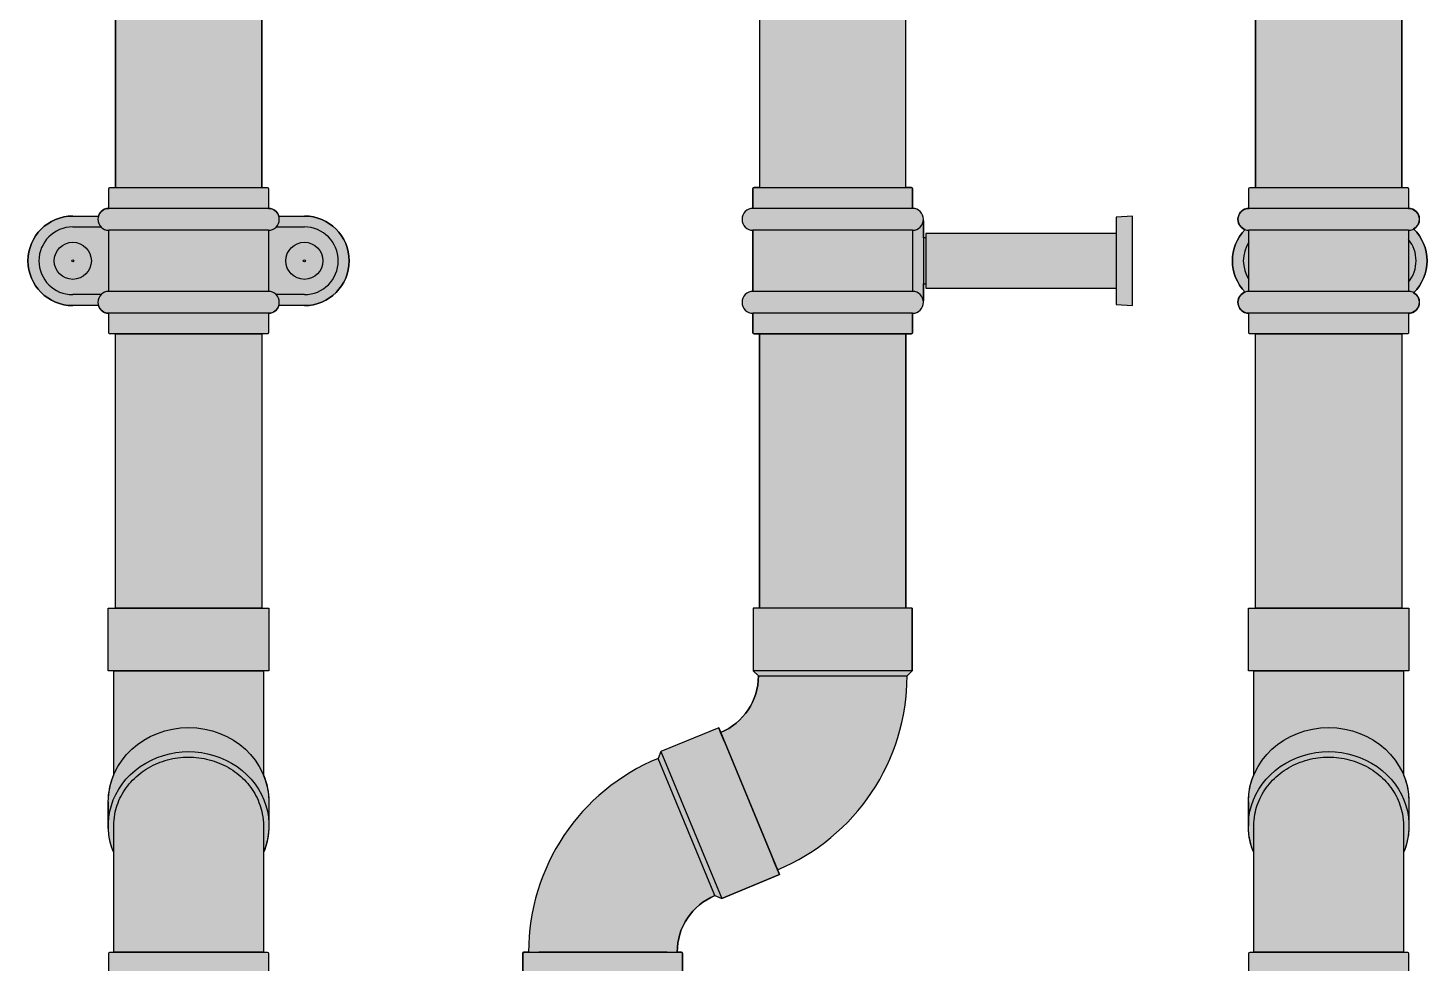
# Model space of a CAD drawing. Header units: millimetres. Extents: x 0 to 23312, y -3206 to 11448.
# Drawn here: x 19358 to 19998, y 10199 to 10627 of the extents above; entities that cross this region are included whole.
import ezdxf

# ---------------------------------------------------------------- set-up
doc = ezdxf.new("R2010")
doc.units = ezdxf.units.MM
doc.header["$LTSCALE"] = 10
doc.layers.add('40 - Detail Outline', color=142, linetype='Continuous')
doc.layers.add('41 - Detail', color=7, linetype='Continuous')

msp = doc.modelspace()

# ---------------------------------------------------------------- hatches: boundary and pattern name
at = {"layer": '40 - Detail Outline', "ltscale": 10}
h = msp.add_hatch(color=69, dxfattribs=at)
h.dxf.hatch_style = 1
edge = h.paths.add_edge_path()
edge.add_line((19465.01678790815, 11036.16553643887), (19465.01678790815, 10996.87900601173))
edge.add_line((19465.01678790815, 10996.87900601173), (19467.51678790815, 10996.87900601173))
edge.add_arc((19467.51678790815, 10996.37900601173), 0.500000000003638, 2.0838797354372218e-10, 89.99999999958311, ccw=False)
edge.add_line((19468.01678790815, 10996.37900601173), (19468.01678790815, 10987.37900601173))
edge.add_arc((19468.01678790815, 10982.37900601173), 5, -90, 90, ccw=False)
edge.add_line((19468.01678790815, 10977.37900601173), (19468.01678790815, 10949.37900601173))
edge.add_arc((19468.01678790815, 10944.37900601173), 5, -90, 90, ccw=False)
edge.add_line((19468.01678790815, 10939.37900601173), (19468.01678790815, 10930.37900601173))
edge.add_arc((19467.51678790815, 10930.37900601173), 0.5, -90, 2.0838797354372218e-10, ccw=False)
edge.add_line((19467.51678790815, 10929.87900601173), (19465.01678790815, 10929.87900601173))
edge.add_line((19465.01678790815, 10929.87900601173), (19465.01678790815, 10553.61125936059))
edge.add_line((19465.01678790815, 10553.61125936059), (19467.51678790815, 10553.61125936059))
edge.add_arc((19467.51678790814, 10553.11125936058), 0.500000000005457, 2.0838797354372218e-10, 89.99999999916622, ccw=False)
edge.add_line((19468.01678790815, 10553.11125936058), (19468.01678790815, 10544.11125936059))
edge.add_arc((19468.01678790815, 10539.11125936059), 4.999999999996362, 17.45760312368992, 90, ccw=False)
edge.add_line((19472.78648391523, 10540.61125936059), (19484.51678790815, 10540.61125936059))
edge.add_arc((19484.51678790815, 10520.11125936059), 20.5, -90, 90, ccw=False)
edge.add_line((19484.51678790815, 10499.61125936059), (19472.78648391523, 10499.61125936059))
edge.add_arc((19468.01678790815, 10501.11125936058), 4.999999999996811, 270, 342.54239687631014, ccw=False)
edge.add_line((19468.01678790815, 10496.11125936059), (19468.01678790815, 10487.11125936059))
edge.add_arc((19467.51678790816, 10487.11125936058), 0.499999999992724, -90.00000000083378, 1.042224084812915e-09, ccw=False)
edge.add_line((19467.51678790815, 10486.61125936059), (19465.01678790815, 10486.61125936059))
edge.add_line((19465.01678790815, 10486.61125936059), (19465.01678790815, 10361.0355077953))
edge.add_line((19465.01678790815, 10361.0355077953), (19468.26678790815, 10361.0355077953))
edge.add_line((19468.26678790815, 10361.0355077953), (19468.26678790815, 10332.41050779531))
edge.add_line((19468.26678790815, 10332.41050779531), (19465.76678790815, 10332.41050779531))
edge.add_line((19465.76678790815, 10332.41050779531), (19465.76678790815, 10284.76461506308))
edge.add_arc((19436.58504612501, 10272.42932167526), 31.6817536834891, 0.04966055883801346, 22.91406563851848, ccw=False)
edge.add_line((19468.26678790822, 10272.45678152325), (19468.26678790822, 10261.45678152325))
edge.add_arc((19436.58504612518, 10261.4842413712), 31.6817536833175, 337.0859343614217, 359.9503394412275, ccw=False)
edge.add_line((19465.76678790815, 10249.14894798342), (19465.76678790815, 10203.61125936059))
edge.add_line((19465.76678790815, 10203.61125936059), (19467.51678790815, 10203.61125936059))
edge.add_arc((19467.51678790814, 10203.11125936058), 0.500000000009095, 6.252776074688882e-10, 89.99999999916622, ccw=False)
edge.add_line((19468.01678790815, 10203.11125936058), (19468.01678790815, 10194.11125936059))
edge.add_arc((19468.01678790815, 10189.11125936059), 5, -90, 90, ccw=False)
edge.add_line((19468.01678790815, 10184.11125936059), (19468.01678790815, 10156.11125936059))
edge.add_arc((19468.01678790815, 10151.11125936059), 5, -90, 90, ccw=False)
edge.add_line((19468.01678790815, 10146.11125936059), (19468.01678790815, 10137.11125936059))
edge.add_arc((19467.51678790815, 10137.11125936059), 0.500000000003638, -89.99999999958311, 0, ccw=False)
edge.add_line((19467.51678790815, 10136.61125936059), (19465.01678790815, 10136.61125936059))
edge.add_line((19465.01678790815, 10136.61125936059), (19465.01678790815, 10033.83508605313))
edge.add_line((19465.01678790815, 10033.83508605313), (19467.51678790815, 10033.83508605313))
edge.add_line((19467.51678790815, 10033.83508605313), (19468.01678790815, 10033.33508605313))
edge.add_line((19468.01678790815, 10033.33508605313), (19468.01678790815, 10024.33508605313))
edge.add_arc((19468.01678790815, 10019.33508605314), 4.999999999990905, 17.457603123642684, 90.00000000004172, ccw=False)
edge.add_line((19472.78648391523, 10020.83508605313), (19484.51678790815, 10020.83508605313))
edge.add_arc((19484.51678790815, 10000.33508605313), 20.5, -90, 90, ccw=False)
edge.add_line((19484.51678790815, 9979.835086053128), (19472.78648391523, 9979.835086053128))
edge.add_arc((19468.30371771852, 9980.944066632886), 4.617903279701814, 266.4376768633273, 346.10472001299763, ccw=False)
edge.add_line((19468.01678790815, 9976.335086053128), (19468.01678790815, 9967.33508605313))
edge.add_arc((19467.51678790816, 9967.33508605312), 0.499999999992724, -90.00000000083378, 1.042224084812915e-09, ccw=False)
edge.add_line((19467.51678790815, 9966.835086053128), (19465.01678790815, 9966.835086053126))
edge.add_line((19465.01678790815, 9966.835086053126), (19465.01678790815, 9810.073526054446))
edge.add_line((19465.01678790815, 9810.073526054446), (19398.01678790815, 9810.073526054446))
edge.add_line((19398.01678790815, 9810.073526054446), (19398.01678790815, 9966.835086053126))
edge.add_line((19398.01678790815, 9966.835086053126), (19395.51678790815, 9966.835086053128))
edge.add_arc((19395.51678790814, 9967.33508605312), 0.499999999992724, 179.9999999989578, 270.0000000008338, ccw=False)
edge.add_line((19395.01678790815, 9967.33508605313), (19395.01678790815, 9976.335086053128))
edge.add_arc((19394.72985809778, 9980.944066632886), 4.617903279700347, 193.8952799870024, 273.5623231366727, ccw=False)
edge.add_line((19390.24709190107, 9979.835086053128), (19378.51678790815, 9979.835086053128))
edge.add_arc((19378.51678790815, 10000.33508605313), 20.5, 90, 270, ccw=False)
edge.add_line((19378.51678790815, 10020.83508605313), (19390.24709190107, 10020.83508605313))
edge.add_arc((19395.01678790815, 10019.33508605314), 4.999999999991704, 89.99999999995828, 162.5423968763573, ccw=False)
edge.add_line((19395.01678790815, 10024.33508605313), (19395.01678790815, 10033.33508605313))
edge.add_line((19395.01678790815, 10033.33508605313), (19395.51678790815, 10033.83508605313))
edge.add_line((19395.51678790815, 10033.83508605313), (19398.01678790815, 10033.83508605313))
edge.add_line((19398.01678790815, 10033.83508605313), (19398.01678790815, 10136.61125936059))
edge.add_line((19398.01678790815, 10136.61125936059), (19395.51678790815, 10136.61125936059))
edge.add_arc((19395.51678790815, 10137.11125936059), 0.500000000001819, 180, 269.9999999995831, ccw=False)
edge.add_line((19395.01678790815, 10137.11125936059), (19395.01678790815, 10146.11125936059))
edge.add_arc((19395.01678790815, 10151.11125936059), 5, 90, 270, ccw=False)
edge.add_line((19395.01678790815, 10156.11125936059), (19395.01678790815, 10184.11125936059))
edge.add_arc((19395.01678790815, 10189.11125936059), 5, 90, 270, ccw=False)
edge.add_line((19395.01678790815, 10194.11125936059), (19395.01678790815, 10203.11125936058))
edge.add_arc((19395.51678790816, 10203.11125936058), 0.500000000007276, 90.00000000083378, 179.9999999993747, ccw=False)
edge.add_line((19395.51678790815, 10203.61125936059), (19397.26678790815, 10203.61125936059))
edge.add_line((19397.26678790815, 10203.61125936059), (19397.26678790815, 10249.14894798377))
edge.add_arc((19426.47326411842, 10261.49095001654), 31.70714851257059, 181.2922587043022, 202.9078294205826, ccw=False)
edge.add_line((19394.77417982736, 10260.77588225315), (19394.76678790822, 10272.45678152325))
edge.add_arc((19426.44852969139, 10272.42932167527), 31.68175368344848, 157.0859343621466, 179.9503394411817, ccw=False)
edge.add_line((19397.26678790815, 10284.76461506274), (19397.26678790815, 10332.41050779531))
edge.add_line((19397.26678790815, 10332.41050779531), (19394.76678790815, 10332.41050779531))
edge.add_line((19394.76678790815, 10332.41050779531), (19394.76678790815, 10361.0355077953))
edge.add_line((19394.76678790815, 10361.0355077953), (19398.01678790815, 10361.0355077953))
edge.add_line((19398.01678790815, 10361.0355077953), (19398.01678790815, 10486.61125936059))
edge.add_line((19398.01678790815, 10486.61125936059), (19395.51678790815, 10486.61125936059))
edge.add_arc((19395.51678790814, 10487.11125936058), 0.499999999992724, 179.9999999989578, 270.0000000008338, ccw=False)
edge.add_line((19395.01678790815, 10487.11125936059), (19395.01678790815, 10496.11125936059))
edge.add_arc((19395.01678790815, 10501.11125936058), 4.999999999996362, 197.4576031236899, 270, ccw=False)
edge.add_line((19390.24709190107, 10499.61125936059), (19378.51678790815, 10499.61125936059))
edge.add_arc((19378.51678790815, 10520.11125936059), 20.5, 90, 270, ccw=False)
edge.add_line((19378.51678790815, 10540.61125936059), (19390.24709190107, 10540.61125936059))
edge.add_arc((19395.01678790815, 10539.11125936059), 4.999999999996811, 90, 162.5423968763101, ccw=False)
edge.add_line((19395.01678790815, 10544.11125936059), (19395.01678790815, 10553.11125936058))
edge.add_arc((19395.51678790816, 10553.11125936058), 0.500000000007276, 90.00000000083378, 179.9999999997916, ccw=False)
edge.add_line((19395.51678790815, 10553.61125936059), (19398.01678790815, 10553.61125936059))
edge.add_line((19398.01678790815, 10553.61125936059), (19398.01678790815, 10929.87900601173))
edge.add_line((19398.01678790815, 10929.87900601173), (19395.51678790815, 10929.87900601173))
edge.add_arc((19395.51678790815, 10930.37900601173), 0.5, 179.9999999997916, 270, ccw=False)
edge.add_line((19395.01678790815, 10930.37900601173), (19395.01678790815, 10939.37900601173))
edge.add_arc((19395.01678790815, 10944.37900601173), 5, 90, 270, ccw=False)
edge.add_line((19395.01678790815, 10949.37900601173), (19395.01678790815, 10977.37900601173))
edge.add_arc((19395.01678790815, 10982.37900601173), 5, 90, 270, ccw=False)
edge.add_line((19395.01678790815, 10987.37900601173), (19395.01678790815, 10996.37900601173))
edge.add_arc((19395.51678790815, 10996.37900601173), 0.500000000003638, 90.00000000041689, 179.9999999997916, ccw=False)
edge.add_line((19395.51678790815, 10996.87900601173), (19398.01678790815, 10996.87900601173))
edge.add_line((19398.01678790815, 10996.87900601173), (19398.01678790815, 11036.16553643887))
edge.add_arc((19431.51678790815, 11004.37321936242), 46.18442838327259, 43.501803461242105, 136.4981965387579, ccw=False)
h = msp.add_hatch(color=69, dxfattribs=at)
h.dxf.hatch_style = 1
edge = h.paths.add_edge_path()
edge.add_line((19587.59516963518, 10136.61125936059), (19587.59516963518, 10033.83508605313))
edge.add_line((19587.59516963518, 10033.83508605313), (19585.09516963518, 10033.83508605313))
edge.add_arc((19585.09516963519, 10033.33508605312), 0.500000000007276, 90.00000000083378, 179.9999999995831)
edge.add_line((19584.59516963518, 10033.33508605313), (19584.59516963518, 10024.33508605313))
edge.add_arc((19584.59516963518, 10019.33508605313), 5, 90, 270)
edge.add_line((19584.59516963518, 10014.33508605313), (19584.59516963518, 9986.33508605313))
edge.add_arc((19584.59516963518, 9981.33508605313), 5, 90, 270)
edge.add_line((19584.59516963518, 9976.33508605313), (19584.59516963518, 9967.335086053132))
edge.add_arc((19585.09516963519, 9967.335086053134), 0.500000000003638, 180.0000000002084, 269.9999999995831)
edge.add_line((19585.09516963518, 9966.83508605313), (19587.59516963518, 9966.83508605313))
edge.add_line((19587.59516963518, 9966.83508605313), (19587.59516963518, 9810.073526054448))
edge.add_line((19587.59516963518, 9810.073526054448), (19654.59516963518, 9810.073526054448))
edge.add_line((19654.59516963518, 9810.073526054448), (19654.59516963518, 9966.83508605313))
edge.add_line((19654.59516963518, 9966.83508605313), (19657.09516963518, 9966.83508605313))
edge.add_arc((19657.09516963518, 9967.335086053134), 0.500000000003638, 270.0000000004169, 359.9999999997916)
edge.add_line((19657.59516963518, 9967.335086053132), (19657.59516963518, 9976.33508605313))
edge.add_arc((19657.59516963518, 9981.33508605313), 5, 270, 360)
edge.add_line((19662.59516963518, 9981.33508605313), (19662.59516963518, 9989.83508605313))
edge.add_line((19662.59516963518, 9989.83508605313), (19663.65463955888, 9989.86819246866))
edge.add_line((19663.65463955888, 9989.86819246866), (19663.71817025881, 9987.83508605313))
edge.add_line((19663.71817025881, 9987.83508605313), (19750.84516963518, 9987.83508605313))
edge.add_line((19750.84516963518, 9987.83508605313), (19750.84516963518, 9980.335116552704))
edge.add_line((19750.84516963518, 9980.335116552704), (19758.34516963518, 9979.835116552704))
edge.add_line((19758.34516963518, 9979.835116552704), (19758.34516963518, 10020.8351165527))
edge.add_line((19758.34516963518, 10020.8351165527), (19750.84516963518, 10020.3351165527))
edge.add_line((19750.84516963518, 10020.3351165527), (19750.84516963518, 10012.83508605313))
edge.add_line((19750.84516963518, 10012.83508605313), (19663.71817025881, 10012.83508605313))
edge.add_line((19663.71817025881, 10012.83508605313), (19663.71817025881, 10010.81754023873))
edge.add_line((19663.71817025881, 10010.81754023873), (19662.59516963518, 10010.81754023873))
edge.add_line((19662.59516963518, 10010.81754023873), (19662.59516963518, 10019.33508605313))
edge.add_arc((19657.59516963518, 10019.33508605313), 5, 0, 90)
edge.add_line((19657.59516963518, 10024.33508605313), (19657.59516963518, 10033.33508605313))
edge.add_arc((19657.09516963518, 10033.33508605312), 0.500000000007276, 4.168816632027196e-10, 89.99999999916623)
edge.add_line((19657.09516963518, 10033.83508605313), (19654.59516963518, 10033.83508605313))
edge.add_line((19654.59516963518, 10033.83508605313), (19654.59516963518, 10136.61125936059))
edge.add_line((19654.59516963518, 10136.61125936059), (19657.09516963518, 10136.61125936059))
edge.add_arc((19657.09516963518, 10137.11125936059), 0.500000000003638, 270.0000000004169, 359.9999999997916)
edge.add_line((19657.59516963518, 10137.11125936059), (19657.59516963518, 10146.11125936059))
edge.add_arc((19657.59516963518, 10151.11125936059), 5, 270, 450)
edge.add_line((19657.59516963518, 10156.11125936059), (19657.59516963518, 10184.11125936059))
edge.add_arc((19657.59516963518, 10189.11125936059), 5, 270, 450)
edge.add_line((19657.59516963518, 10194.11125936059), (19657.59516963518, 10203.11125936059))
edge.add_arc((19657.09516963518, 10203.11125936058), 0.500000000007276, 4.168816632027196e-10, 89.99999999916623)
edge.add_line((19657.09516963518, 10203.61125936059), (19655.09516963518, 10203.61125936059))
edge.add_arc((19683.09516963515, 10203.6112593606), 27.9999999999709, 112.49999999995529, 180.0000000000261, ccw=False)
edge.add_line((19672.38003352896, 10229.4798862709), (19675.48312057054, 10228.19454553304))
edge.add_line((19675.48312057054, 10228.19454553304), (19701.92917218869, 10239.14885878451))
edge.add_line((19701.92917218869, 10239.14885878451), (19701.02029903682, 10241.34307267422))
edge.add_arc((19664.28268952977, 10330.03550779531), 96.00000000000696, 292.5000000000041, 359.9999999999978)
edge.add_line((19760.28268952977, 10330.0355077953), (19762.65768952977, 10332.4105077953))
edge.add_line((19762.65768952977, 10332.4105077953), (19762.65768952977, 10361.0355077953))
edge.add_line((19762.65768952977, 10361.0355077953), (19759.78268952977, 10361.0355077953))
edge.add_line((19759.78268952977, 10361.0355077953), (19759.78268952977, 10486.61125936059))
edge.add_line((19759.78268952977, 10486.61125936059), (19762.28268952977, 10486.61125936059))
edge.add_arc((19762.28268952977, 10487.11125936059), 0.500000000001819, 270.0000000004169, 360)
edge.add_line((19762.78268952977, 10487.11125936059), (19762.78268952977, 10496.11125936059))
edge.add_arc((19762.78268952977, 10501.11125936059), 5, 270, 360)
edge.add_line((19767.78268952977, 10501.11125936059), (19767.78268952977, 10509.61125936059))
edge.add_line((19767.78268952977, 10509.61125936059), (19768.84215945346, 10509.64436577612))
edge.add_line((19768.84215945346, 10509.64436577612), (19768.9056901534, 10507.61125936059))
edge.add_line((19768.9056901534, 10507.61125936059), (19856.03268952977, 10507.61125936059))
edge.add_line((19856.03268952977, 10507.61125936059), (19856.03268952977, 10500.11128986016))
edge.add_line((19856.03268952977, 10500.11128986016), (19863.53268952977, 10499.61128986016))
edge.add_line((19863.53268952977, 10499.61128986016), (19863.53268952977, 10540.61128986016))
edge.add_line((19863.53268952977, 10540.61128986016), (19856.03268952977, 10540.11128986016))
edge.add_line((19856.03268952977, 10540.11128986016), (19856.03268952977, 10532.61125936059))
edge.add_line((19856.03268952977, 10532.61125936059), (19768.9056901534, 10532.61125936059))
edge.add_line((19768.9056901534, 10532.61125936059), (19768.9056901534, 10530.59371354619))
edge.add_line((19768.9056901534, 10530.59371354619), (19767.78268952977, 10530.59371354619))
edge.add_line((19767.78268952977, 10530.59371354619), (19767.78268952977, 10539.11125936059))
edge.add_arc((19762.78268952977, 10539.11125936059), 5, 0, 90)
edge.add_line((19762.78268952977, 10544.11125936059), (19762.78268952977, 10553.11125936058))
edge.add_arc((19762.28268952976, 10553.11125936058), 0.500000000007276, 6.253224948040795e-10, 89.99999999916623)
edge.add_line((19762.28268952977, 10553.61125936059), (19759.78268952977, 10553.61125936059))
edge.add_line((19759.78268952977, 10553.61125936059), (19759.78268952977, 10929.87900601173))
edge.add_line((19759.78268952977, 10929.87900601173), (19762.28268952977, 10929.87900601173))
edge.add_arc((19762.28268952977, 10930.37900601173), 0.5, 270, 360.0000000002084)
edge.add_line((19762.78268952977, 10930.37900601173), (19762.78268952977, 10939.37900601173))
edge.add_arc((19762.78268952977, 10944.37900601173), 5, 270, 450)
edge.add_line((19762.78268952977, 10949.37900601173), (19762.78268952977, 10977.37900601173))
edge.add_arc((19762.78268952977, 10982.37900601173), 5, 270, 450)
edge.add_line((19762.78268952977, 10987.37900601173), (19762.78268952977, 10996.37900601173))
edge.add_arc((19762.28268952977, 10996.37900601173), 0.500000000003638, 2.084408316028764e-10, 89.99999999958312)
edge.add_line((19762.28268952977, 10996.87900601173), (19759.78268952977, 10996.87900601173))
edge.add_line((19759.78268952977, 10996.87900601173), (19759.78268952977, 11036.16553643887))
edge.add_arc((19726.28268952977, 11004.37321936242), 46.18442838327259, 43.50180346124207, 136.4981965387579)
edge.add_line((19692.78268952977, 11036.16553643887), (19692.78268952977, 10996.87900601173))
edge.add_line((19692.78268952977, 10996.87900601173), (19690.28268952977, 10996.87900601173))
edge.add_arc((19690.28268952977, 10996.37900601173), 0.500000000003638, 90.00000000041689, 179.9999999997916)
edge.add_line((19689.78268952977, 10996.37900601173), (19689.78268952977, 10987.37900601173))
edge.add_arc((19689.78268952977, 10982.37900601173), 5, 90, 270)
edge.add_line((19689.78268952977, 10977.37900601173), (19689.78268952977, 10949.37900601173))
edge.add_arc((19689.78268952977, 10944.37900601173), 5, 90, 270)
edge.add_line((19689.78268952977, 10939.37900601173), (19689.78268952977, 10930.37900601173))
edge.add_arc((19690.28268952977, 10930.37900601173), 0.5, 179.9999999997916, 270)
edge.add_line((19690.28268952977, 10929.87900601173), (19692.78268952977, 10929.87900601173))
edge.add_line((19692.78268952977, 10929.87900601173), (19692.78268952977, 10553.61125936059))
edge.add_line((19692.78268952977, 10553.61125936059), (19690.28268952977, 10553.61125936059))
edge.add_arc((19690.28268952978, 10553.11125936058), 0.500000000009095, 90.00000000083378, 179.9999999993747)
edge.add_line((19689.78268952977, 10553.11125936058), (19689.78268952977, 10544.11125936059))
edge.add_arc((19689.78268952977, 10539.11125936059), 5, 90, 270)
edge.add_line((19689.78268952977, 10534.11125936059), (19689.78268952977, 10506.11125936059))
edge.add_arc((19689.78268952977, 10501.11125936059), 5, 90, 270)
edge.add_line((19689.78268952977, 10496.11125936059), (19689.78268952977, 10487.11125936059))
edge.add_arc((19690.28268952977, 10487.11125936059), 0.500000000003638, 180, 269.9999999995831)
edge.add_line((19690.28268952977, 10486.61125936059), (19692.78268952977, 10486.61125936059))
edge.add_line((19692.78268952977, 10486.61125936059), (19692.78268952977, 10361.0355077953))
edge.add_line((19692.78268952977, 10361.0355077953), (19689.90768952977, 10361.0355077953))
edge.add_line((19689.90768952977, 10361.0355077953), (19689.90768952977, 10332.4105077953))
edge.add_line((19689.90768952977, 10332.4105077953), (19692.28268952977, 10330.0355077953))
edge.add_arc((19664.28268952977, 10330.0355077953), 28, -67.49999999999409, 3.694822225952521e-12, ccw=False)
edge.add_line((19674.997825636, 10304.16688088499), (19674.08895248413, 10306.3610947747))
edge.add_line((19674.08895248413, 10306.3610947747), (19647.64290086599, 10295.40678152325))
edge.add_line((19647.64290086599, 10295.40678152325), (19646.35756012814, 10292.30369448167))
edge.add_arc((19683.09516963518, 10203.61125936059), 96, 112.4999999999941, 179.9999999999924)
edge.add_line((19587.09516963518, 10203.6112593606), (19584.84516963518, 10203.61125936059))
edge.add_arc((19584.84516963519, 10203.11125936058), 0.500000000007276, 90.00000000083378, 179.9999999995831)
edge.add_line((19584.34516963518, 10203.11125936059), (19584.34516963518, 10194.11125936059))
edge.add_arc((19584.34516963518, 10189.11125936059), 5, 90, 270)
edge.add_line((19584.34516963518, 10184.11125936059), (19584.34516963518, 10156.11125936059))
edge.add_arc((19584.34516963518, 10151.11125936059), 5, 90, 270)
edge.add_line((19584.34516963518, 10146.11125936059), (19584.34516963518, 10137.11125936059))
edge.add_arc((19584.84516963519, 10137.11125936059), 0.500000000003638, 180.0000000002084, 269.9999999995831)
edge.add_line((19584.84516963518, 10136.61125936059), (19587.34516963518, 10136.61125936059))
edge.add_line((19587.34516963518, 10136.61125936059), (19587.59516963518, 10136.61125936059))
h = msp.add_hatch(color=69, dxfattribs=at)
h.dxf.hatch_style = 1
edge = h.paths.add_edge_path()
edge.add_line((19986.74202741469, 11036.16553643887), (19986.74202741469, 10996.87900601173))
edge.add_line((19986.74202741469, 10996.87900601173), (19989.24202741469, 10996.87900601173))
edge.add_arc((19989.24202741469, 10996.37900601173), 0.500000000003638, 2.0838797354372218e-10, 89.99999999958311, ccw=False)
edge.add_line((19989.74202741469, 10996.37900601173), (19989.74202741469, 10987.37900601173))
edge.add_arc((19989.74202741469, 10982.37900601173), 5, -90, 90, ccw=False)
edge.add_line((19989.74202741469, 10977.37900601173), (19989.74202741469, 10949.37900601173))
edge.add_arc((19989.74202741469, 10944.37900601173), 5, -90, 90, ccw=False)
edge.add_line((19989.74202741469, 10939.37900601173), (19989.74202741469, 10930.37900601173))
edge.add_arc((19989.24202741469, 10930.37900601173), 0.5, -90, 2.0838797354372218e-10, ccw=False)
edge.add_line((19989.24202741469, 10929.87900601173), (19986.74202741469, 10929.87900601173))
edge.add_line((19986.74202741469, 10929.87900601173), (19986.74202741469, 10553.61125936059))
edge.add_line((19986.74202741469, 10553.61125936059), (19989.24202741469, 10553.61125936059))
edge.add_arc((19989.24202741469, 10553.11125936058), 0.500000000005457, 2.0838797354372218e-10, 89.99999999916622, ccw=False)
edge.add_line((19989.74202741469, 10553.11125936058), (19989.74202741469, 10544.11125936059))
edge.add_arc((19989.74202741469, 10539.11125936059), 5, -61.50987506788073, 89.99999999995828, ccw=False)
edge.add_arc((19977.74202741469, 10520.11125936059), 20.4999999999993, -45.43571378076831, 45.4357137807682, ccw=False)
edge.add_arc((19989.74202741469, 10501.11125936059), 5.000000000001068, -89.99999999995828, 61.50987506788073, ccw=False)
edge.add_line((19989.74202741469, 10496.11125936059), (19989.74202741469, 10487.11125936059))
edge.add_arc((19989.2420274147, 10487.11125936058), 0.499999999992724, -90.00000000083378, 1.042224084812915e-09, ccw=False)
edge.add_line((19989.24202741469, 10486.61125936059), (19986.74202741469, 10486.61125936059))
edge.add_line((19986.74202741469, 10486.61125936059), (19986.74202741469, 10361.0355077953))
edge.add_line((19986.74202741469, 10361.0355077953), (19989.99202741469, 10361.0355077953))
edge.add_line((19989.99202741469, 10361.0355077953), (19989.99202741469, 10332.41050779531))
edge.add_line((19989.99202741469, 10332.41050779531), (19987.49202741469, 10332.41050779531))
edge.add_line((19987.49202741469, 10332.41050779531), (19987.49202741469, 10284.76461506308))
edge.add_arc((19958.31028563156, 10272.42932167526), 31.6817536834891, 0.04966055883801346, 22.91406563851848, ccw=False)
edge.add_line((19989.99202741477, 10272.45678152325), (19989.99202741477, 10261.45678152325))
edge.add_arc((19958.31028563173, 10261.4842413712), 31.6817536833175, 337.0859343614217, 359.9503394412275, ccw=False)
edge.add_line((19987.49202741469, 10249.14894798342), (19987.49202741469, 10203.61125936059))
edge.add_line((19987.49202741469, 10203.61125936059), (19989.24202741469, 10203.61125936059))
edge.add_arc((19989.24202741469, 10203.11125936058), 0.500000000009095, 6.252776074688882e-10, 89.99999999916622, ccw=False)
edge.add_line((19989.74202741469, 10203.11125936058), (19989.74202741469, 10194.11125936059))
edge.add_arc((19989.74202741469, 10189.11125936059), 5, -90, 90, ccw=False)
edge.add_line((19989.74202741469, 10184.11125936059), (19989.74202741469, 10156.11125936059))
edge.add_arc((19989.74202741469, 10151.11125936059), 5, -90, 90, ccw=False)
edge.add_line((19989.74202741469, 10146.11125936059), (19989.74202741469, 10137.11125936059))
edge.add_arc((19989.24202741469, 10137.11125936059), 0.500000000003638, -89.99999999958311, 0, ccw=False)
edge.add_line((19989.24202741469, 10136.61125936059), (19986.74202741469, 10136.61125936059))
edge.add_line((19986.74202741469, 10136.61125936059), (19986.74202741469, 10033.83508605313))
edge.add_line((19986.74202741469, 10033.83508605313), (19989.24202741469, 10033.83508605313))
edge.add_line((19989.24202741469, 10033.83508605313), (19989.74202741469, 10033.33508605313))
edge.add_line((19989.74202741469, 10033.33508605313), (19989.74202741469, 10024.33508605313))
edge.add_arc((19989.74202741469, 10019.33508605313), 5, -61.50987506788073, 89.99999999995828, ccw=False)
edge.add_arc((19977.7420274147, 10000.33508605313), 20.49999999999675, -45.43571378077547, 45.43571378077547, ccw=False)
edge.add_arc((19989.74202741469, 9981.335086053128), 4.999999999999333, -90, 61.50987506791728, ccw=False)
edge.add_line((19989.74202741469, 9976.335086053128), (19989.74202741469, 9967.33508605313))
edge.add_arc((19989.2420274147, 9967.33508605312), 0.499999999992724, -90.00000000083378, 1.042224084812915e-09, ccw=False)
edge.add_line((19989.24202741469, 9966.835086053128), (19986.74202741469, 9966.835086053126))
edge.add_line((19986.74202741469, 9966.835086053126), (19986.74202741469, 9810.073526054446))
edge.add_line((19986.74202741469, 9810.073526054446), (19919.74202741469, 9810.073526054446))
edge.add_line((19919.74202741469, 9810.073526054446), (19919.74202741469, 9966.835086053126))
edge.add_line((19919.74202741469, 9966.835086053126), (19917.24202741469, 9966.835086053128))
edge.add_arc((19917.24202741469, 9967.33508605312), 0.499999999992724, 179.9999999989578, 270.0000000008338, ccw=False)
edge.add_line((19916.74202741469, 9967.33508605313), (19916.74202741469, 9976.335086053128))
edge.add_arc((19916.7420274147, 9981.335086053128), 5, 118.4901249321193, 269.99999999995833, ccw=False)
edge.add_arc((19928.74202741469, 10000.33508605313), 20.49999999999675, 134.5642862192245, 225.4357137807755, ccw=False)
edge.add_arc((19916.7420274147, 10019.33508605313), 5.000000000001068, 90.00000000004172, 241.5098750678807, ccw=False)
edge.add_line((19916.74202741469, 10024.33508605313), (19916.74202741469, 10033.33508605313))
edge.add_line((19916.74202741469, 10033.33508605313), (19917.24202741469, 10033.83508605313))
edge.add_line((19917.24202741469, 10033.83508605313), (19919.74202741469, 10033.83508605313))
edge.add_line((19919.74202741469, 10033.83508605313), (19919.74202741469, 10136.61125936059))
edge.add_line((19919.74202741469, 10136.61125936059), (19917.24202741469, 10136.61125936059))
edge.add_arc((19917.2420274147, 10137.11125936059), 0.500000000001819, 180, 269.9999999995831, ccw=False)
edge.add_line((19916.74202741469, 10137.11125936059), (19916.74202741469, 10146.11125936059))
edge.add_arc((19916.74202741469, 10151.11125936059), 5, 90, 270, ccw=False)
edge.add_line((19916.74202741469, 10156.11125936059), (19916.74202741469, 10184.11125936059))
edge.add_arc((19916.74202741469, 10189.11125936059), 5, 90, 270, ccw=False)
edge.add_line((19916.74202741469, 10194.11125936059), (19916.74202741469, 10203.11125936058))
edge.add_arc((19917.2420274147, 10203.11125936058), 0.500000000007276, 90.00000000083378, 179.9999999993747, ccw=False)
edge.add_line((19917.24202741469, 10203.61125936059), (19918.99202741469, 10203.61125936059))
edge.add_line((19918.99202741469, 10203.61125936059), (19918.99202741469, 10249.14894798377))
edge.add_arc((19948.19850362496, 10261.49095001654), 31.70714851257059, 181.2922587043022, 202.9078294205826, ccw=False)
edge.add_line((19916.4994193339, 10260.77588225315), (19916.49202741477, 10272.45678152325))
edge.add_arc((19948.17376919794, 10272.42932167527), 31.68175368344848, 157.0859343621466, 179.9503394411817, ccw=False)
edge.add_line((19918.99202741469, 10284.76461506274), (19918.99202741469, 10332.41050779531))
edge.add_line((19918.99202741469, 10332.41050779531), (19916.49202741469, 10332.41050779531))
edge.add_line((19916.49202741469, 10332.41050779531), (19916.49202741469, 10361.0355077953))
edge.add_line((19916.49202741469, 10361.0355077953), (19919.74202741469, 10361.0355077953))
edge.add_line((19919.74202741469, 10361.0355077953), (19919.74202741469, 10486.61125936059))
edge.add_line((19919.74202741469, 10486.61125936059), (19917.24202741469, 10486.61125936059))
edge.add_arc((19917.24202741469, 10487.11125936058), 0.499999999992724, 179.9999999989578, 270.0000000008338, ccw=False)
edge.add_line((19916.74202741469, 10487.11125936059), (19916.74202741469, 10496.11125936059))
edge.add_arc((19916.74202741469, 10501.11125936058), 4.999999999998181, 110.32815443806479, 270, ccw=False)
edge.add_arc((19929.68270127066, 10520.11125936059), 20.49999999999495, 135.7238365763714, 224.276163423643, ccw=False)
edge.add_arc((19916.74202741469, 10539.11125936059), 4.999999999998785, 89.99999999995828, 249.671845561928, ccw=False)
edge.add_line((19916.74202741469, 10544.11125936059), (19916.74202741469, 10553.11125936058))
edge.add_arc((19917.2420274147, 10553.11125936058), 0.500000000007276, 90.00000000083378, 179.9999999997916, ccw=False)
edge.add_line((19917.24202741469, 10553.61125936059), (19919.74202741469, 10553.61125936059))
edge.add_line((19919.74202741469, 10553.61125936059), (19919.74202741469, 10929.87900601173))
edge.add_line((19919.74202741469, 10929.87900601173), (19917.24202741469, 10929.87900601173))
edge.add_arc((19917.24202741469, 10930.37900601173), 0.5, 179.9999999997916, 270, ccw=False)
edge.add_line((19916.74202741469, 10930.37900601173), (19916.74202741469, 10939.37900601173))
edge.add_arc((19916.74202741469, 10944.37900601173), 5, 90, 270, ccw=False)
edge.add_line((19916.74202741469, 10949.37900601173), (19916.74202741469, 10977.37900601173))
edge.add_arc((19916.74202741469, 10982.37900601173), 5, 90, 270, ccw=False)
edge.add_line((19916.74202741469, 10987.37900601173), (19916.74202741469, 10996.37900601173))
edge.add_arc((19917.2420274147, 10996.37900601173), 0.500000000003638, 90.00000000041689, 179.9999999997916, ccw=False)
edge.add_line((19917.24202741469, 10996.87900601173), (19919.74202741469, 10996.87900601173))
edge.add_line((19919.74202741469, 10996.87900601173), (19919.74202741469, 11036.16553643887))
edge.add_arc((19953.24202741469, 11004.37321936242), 46.18442838327259, 43.501803461242105, 136.4981965387579, ccw=False)

# ---------------------------------------------------------------- linework, layer by layer
at = {"color": 9}
for p, q in [((19468.01678790815, 10544.11125936059), (19395.01678790815, 10544.11125936059)), ((19762.78268952977, 10544.11125936059), (19689.78268952977, 10544.11125936059)), ((19767.78268952977, 10538.36125936059), (19767.78268952977, 10501.86125936059)), ((19989.74202741469, 10544.11125936059), (19916.74202741469, 10544.11125936059)), ((19468.01678790815, 10534.11125936059), (19395.01678790815, 10534.11125936059)), ((19762.78268952977, 10534.11125936059), (19689.78268952977, 10534.11125936059)), ((19989.74202741469, 10534.11125936059), (19916.74202741469, 10534.11125936059)), ((19468.01678790815, 10506.11125936059), (19395.01678790815, 10506.11125936059)), ((19762.78268952977, 10506.11125936059), (19689.78268952977, 10506.11125936059)), ((19989.74202741469, 10506.11125936059), (19916.74202741469, 10506.11125936059)), ((19468.01678790815, 10496.11125936059), (19395.01678790815, 10496.11125936059)), ((19762.78268952977, 10496.11125936059), (19689.78268952977, 10496.11125936059)), ((19989.74202741469, 10496.11125936059), (19916.74202741469, 10496.11125936059)), ((19762.65768952977, 10361.0355077953), (19689.90768952977, 10361.0355077953)), ((19689.90768952977, 10361.0355077953), (19689.90768952977, 10332.41050779531)), ((19762.65768952977, 10361.0355077953), (19762.65768952977, 10332.4105077953)), ((19762.65768952977, 10332.4105077953), (19689.90768952977, 10332.41050779531)), ((19692.28268952977, 10330.0355077953), (19689.90768952977, 10332.4105077953)), ((19762.65768952977, 10332.4105077953), (19760.28268952977, 10330.0355077953)), ((19674.08895248413, 10306.3610947747), (19647.64290086599, 10295.40678152325)), ((19674.08895248413, 10306.3610947747), (19701.92917218868, 10239.1488587845)), ((19676.76773651069, 10299.89393804712), (19674.99782563599, 10304.16688088499)), ((19647.64290086599, 10295.40678152325), (19646.35756012814, 10292.30369448167)), ((19647.64290086599, 10295.40678152325), (19675.48312057054, 10228.19454553306)), ((19676.76773651068, 10299.89393804712), (19699.25038816213, 10245.61601551208)), ((19394.76678790822, 10272.45678152325), (19394.76678790822, 10261.45678152325)), ((19468.26678790822, 10272.45678152325), (19468.26678790822, 10261.45678152325)), ((19916.49202741477, 10272.45678152325), (19916.49202741477, 10261.45678152325)), ((19989.99202741477, 10272.45678152325), (19989.99202741477, 10261.45678152325)), ((19701.02029903682, 10241.34307267422), (19699.25038816214, 10245.61601551209)), ((19701.92917218868, 10239.1488587845), (19675.48312057054, 10228.19454553306))]:
    msp.add_line(p, q, dxfattribs=at)
at = {"color": 251}
for p, q in [((19692.28268952977, 10330.0355077953), (19760.28268952977, 10330.0355077953)), ((19672.38003352896, 10229.4798862709), (19646.35756012814, 10292.30369448167))]:
    msp.add_line(p, q, dxfattribs=at)
at = {"color": 9}
for points in [[(19395.01678790815, 10194.11125936059), (19395.01678790815, 10203.11125936058, -0.4142135623656362), (19395.51678790815, 10203.61125936059), (19397.26678790815, 10203.61125936059), (19397.26678790815, 10249.14894798377, -0.0945963787653098), (19394.77417982736, 10260.77588225315), (19394.76678790822, 10272.45678152325, -0.1000970973277371), (19397.26678790815, 10284.76461506274), (19397.26678790815, 10332.41050779531), (19394.76678790815, 10332.41050779531), (19394.76678790815, 10361.0355077953), (19398.01678790815, 10361.0355077953), (19398.01678790815, 10486.61125936059), (19395.51678790815, 10486.61125936059, -0.4142135623816193), (19395.01678790815, 10487.11125936059), (19395.01678790815, 10496.11125936059, -0.3275382217186767), (19390.24709190107, 10499.61125936059), (19378.51678790815, 10499.61125936059, -0.9999999999999999), (19378.51678790815, 10540.61125936059), (19390.24709190107, 10540.61125936059, -0.327538221718695), (19395.01678790815, 10544.11125936059), (19395.01678790815, 10553.11125936058, -0.4142135623688329), (19395.51678790815, 10553.61125936059), (19398.01678790815, 10553.61125936059), (19398.01678790815, 10929.87900601173)], [(19465.01678790815, 10929.87900601173), (19465.01678790815, 10553.61125936059), (19467.51678790815, 10553.61125936059, -0.4142135623688329), (19468.01678790815, 10553.11125936058), (19468.01678790815, 10544.11125936059, -0.327538221718695), (19472.78648391523, 10540.61125936059), (19484.51678790815, 10540.61125936059, -0.9999999999999999), (19484.51678790815, 10499.61125936059), (19472.78648391523, 10499.61125936059, -0.3275382217186767), (19468.01678790815, 10496.11125936059), (19468.01678790815, 10487.11125936059, -0.4142135623816193), (19467.51678790815, 10486.61125936059), (19465.01678790815, 10486.61125936059), (19465.01678790815, 10361.0355077953), (19468.26678790815, 10361.0355077953), (19468.26678790815, 10332.41050779531), (19465.76678790815, 10332.41050779531), (19465.76678790815, 10284.76461506308, -0.1000970973305817), (19468.26678790822, 10272.45678152325), (19468.26678790822, 10261.45678152325, -0.1000970973311396), (19465.76678790815, 10249.14894798342), (19465.76678790815, 10203.61125936059), (19467.51678790815, 10203.61125936059, -0.4142135623656362), (19468.01678790815, 10203.11125936058), (19468.01678790815, 10194.11125936059, -0.9999999999999999)], [(19692.78268952977, 10929.87900601173), (19692.78268952977, 10553.61125936059), (19690.28268952977, 10553.61125936059, 0.4142135623656362), (19689.78268952977, 10553.11125936058), (19689.78268952977, 10544.11125936059, 0.9999999999999999), (19689.78268952977, 10534.11125936059), (19689.78268952977, 10506.11125936059, 0.9999999999999999), (19689.78268952977, 10496.11125936059), (19689.78268952977, 10487.11125936059, 0.414213562370964), (19690.28268952977, 10486.61125936059), (19692.78268952977, 10486.61125936059), (19692.78268952977, 10361.0355077953), (19689.90768952977, 10361.0355077953), (19689.90768952977, 10332.4105077953), (19692.28268952977, 10330.0355077953, -0.3033466836073542), (19674.997825636, 10304.16688088499), (19674.08895248413, 10306.3610947747), (19647.64290086599, 10295.40678152325), (19646.35756012814, 10292.30369448167, 0.3033466836073345), (19587.09516963518, 10203.6112593606), (19584.84516963518, 10203.61125936059, 0.4142135623656362), (19584.34516963518, 10203.11125936059), (19584.34516963518, 10194.11125936059, 0.9999999999999999)], [(19657.59516963518, 10194.11125936059), (19657.59516963518, 10203.11125936059, 0.4142135623656362), (19657.09516963518, 10203.61125936059), (19655.09516963518, 10203.61125936059, -0.303346683607668), (19672.38003352896, 10229.4798862709), (19675.48312057054, 10228.19454553304), (19701.92917218869, 10239.14885878451), (19701.02029903682, 10241.34307267422, 0.3033466836073125), (19760.28268952977, 10330.0355077953), (19762.65768952977, 10332.4105077953), (19762.65768952977, 10361.0355077953), (19759.78268952977, 10361.0355077953), (19759.78268952977, 10486.61125936059), (19762.28268952977, 10486.61125936059, 0.414213562370964), (19762.78268952977, 10487.11125936059), (19762.78268952977, 10496.11125936059, 0.4142135623730951), (19767.78268952977, 10501.11125936059), (19767.78268952977, 10509.61125936059), (19768.84215945346, 10509.64436577612), (19768.9056901534, 10507.61125936059), (19856.03268952977, 10507.61125936059), (19856.03268952977, 10500.11128986016), (19863.53268952977, 10499.61128986016), (19863.53268952977, 10540.61128986016), (19856.03268952977, 10540.11128986016), (19856.03268952977, 10532.61125936059), (19768.9056901534, 10532.61125936059), (19768.9056901534, 10530.59371354619), (19767.78268952977, 10530.59371354619), (19767.78268952977, 10539.11125936059, 0.4142135623730951), (19762.78268952977, 10544.11125936059), (19762.78268952977, 10553.11125936058, 0.4142135623656362), (19762.28268952977, 10553.61125936059), (19759.78268952977, 10553.61125936059), (19759.78268952977, 10929.87900601173)], [(19916.74202741469, 10194.11125936059), (19916.74202741469, 10203.11125936058, -0.4142135623656362), (19917.24202741469, 10203.61125936059), (19918.99202741469, 10203.61125936059), (19918.99202741469, 10249.14894798377, -0.0945963787653098), (19916.4994193339, 10260.77588225315), (19916.49202741477, 10272.45678152325, -0.1000970973277371), (19918.99202741469, 10284.76461506274), (19918.99202741469, 10332.41050779531), (19916.49202741469, 10332.41050779531), (19916.49202741469, 10361.0355077953), (19919.74202741469, 10361.0355077953), (19919.74202741469, 10486.61125936059), (19917.24202741469, 10486.61125936059, -0.4142135623816193), (19916.74202741469, 10487.11125936059), (19916.74202741469, 10496.11125936059, -0.8366625693473682), (19915.00504503118, 10505.79985106806, -0.4068323425274203), (19915.00504503118, 10534.42266765312, -0.8366625693470244), (19916.74202741469, 10544.11125936059), (19916.74202741469, 10553.11125936058, -0.4142135623688329), (19917.24202741469, 10553.61125936059), (19919.74202741469, 10553.61125936059), (19919.74202741469, 10929.87900601173)], [(19986.74202741469, 10929.87900601173), (19986.74202741469, 10553.61125936059), (19989.24202741469, 10553.61125936059, -0.4142135623688329), (19989.74202741469, 10553.11125936058), (19989.74202741469, 10544.11125936059, -0.7778473918432147), (19992.12706384915, 10534.71676266514, -0.4186753060153272), (19992.12706384915, 10505.50575605603, -0.7778473918432147), (19989.74202741469, 10496.11125936059), (19989.74202741469, 10487.11125936059, -0.4142135623816193), (19989.24202741469, 10486.61125936059), (19986.74202741469, 10486.61125936059), (19986.74202741469, 10361.0355077953), (19989.99202741469, 10361.0355077953), (19989.99202741469, 10332.41050779531), (19987.49202741469, 10332.41050779531), (19987.49202741469, 10284.76461506308, -0.1000970973305817), (19989.99202741477, 10272.45678152325), (19989.99202741477, 10261.45678152325, -0.1000970973311396), (19987.49202741469, 10249.14894798342), (19987.49202741469, 10203.61125936059), (19989.24202741469, 10203.61125936059, -0.4142135623656362), (19989.74202741469, 10203.11125936058), (19989.74202741469, 10194.11125936059, -0.9999999999999999)], [(19395.01678790815, 10544.11125936059), (19395.01678790815, 10553.11125936059, -0.414213562373095), (19395.51678790815, 10553.61125936059), (19467.51678790815, 10553.61125936059, -0.414213562373095), (19468.01678790815, 10553.11125936059), (19468.01678790815, 10544.11125936059)], [(19689.78268952977, 10544.11125936059), (19689.78268952977, 10553.11125936059, -0.414213562373095), (19690.28268952977, 10553.61125936059), (19762.28268952977, 10553.61125936059, -0.414213562373095), (19762.78268952977, 10553.11125936059), (19762.78268952977, 10544.11125936059)], [(19916.74202741469, 10544.11125936059), (19916.74202741469, 10553.11125936059, -0.414213562373095), (19917.24202741469, 10553.61125936059), (19989.24202741469, 10553.61125936059, -0.414213562373095), (19989.74202741469, 10553.11125936059), (19989.74202741469, 10544.11125936059)], [(19468.01678790815, 10496.11125936059), (19468.01678790815, 10487.11125936059, -0.414213562373095), (19467.51678790815, 10486.61125936059), (19395.51678790815, 10486.61125936059, -0.414213562373095), (19395.01678790815, 10487.11125936059), (19395.01678790815, 10496.11125936059)], [(19762.78268952977, 10496.11125936059), (19762.78268952977, 10487.11125936059, -0.414213562373095), (19762.28268952977, 10486.61125936059), (19690.28268952977, 10486.61125936059, -0.414213562373095), (19689.78268952977, 10487.11125936059), (19689.78268952977, 10496.11125936059)], [(19989.74202741469, 10496.11125936059), (19989.74202741469, 10487.11125936059, -0.414213562373095), (19989.24202741469, 10486.61125936059), (19917.24202741469, 10486.61125936059, -0.414213562373095), (19916.74202741469, 10487.11125936059), (19916.74202741469, 10496.11125936059)], [(19395.01678790815, 10194.11125936059), (19395.01678790815, 10203.11125936059, -0.414213562373095), (19395.51678790815, 10203.61125936059), (19467.51678790815, 10203.61125936059, -0.414213562373095), (19468.01678790815, 10203.11125936059), (19468.01678790815, 10194.11125936059)], [(19584.59516963518, 10194.11125936059), (19584.59516963518, 10203.11125936059, -0.414213562373095), (19585.09516963518, 10203.61125936059), (19657.09516963518, 10203.61125936059, -0.414213562373095), (19657.59516963518, 10203.11125936059), (19657.59516963518, 10194.11125936059)], [(19916.74202741469, 10194.11125936059), (19916.74202741469, 10203.11125936059, -0.414213562373095), (19917.24202741469, 10203.61125936059), (19989.24202741469, 10203.61125936059, -0.414213562373095), (19989.74202741469, 10203.11125936059), (19989.74202741469, 10194.11125936059)]]:
    msp.add_lwpolyline(points, format="xyb", dxfattribs=at)
for points in [[(19465.01678790815, 10929.87900601173), (19398.01678790815, 10929.87900601173), (19398.01678790815, 10553.61125936059), (19465.01678790815, 10553.61125936059)], [(19759.78268952977, 10929.87900601173), (19692.78268952977, 10929.87900601173), (19692.78268952977, 10553.61125936059), (19759.78268952977, 10553.61125936059)], [(19986.74202741469, 10929.87900601173), (19919.74202741469, 10929.87900601173), (19919.74202741469, 10553.61125936059), (19986.74202741469, 10553.61125936059)], [(19465.01678790815, 10361.0355077953), (19398.01678790815, 10361.0355077953), (19398.01678790815, 10486.61125936059), (19465.01678790815, 10486.61125936059)], [(19759.78268952977, 10361.0355077953), (19692.78268952977, 10361.0355077953), (19692.78268952977, 10486.61125936059), (19759.78268952977, 10486.61125936059)], [(19986.74202741469, 10361.0355077953), (19919.74202741469, 10361.0355077953), (19919.74202741469, 10486.61125936059), (19986.74202741469, 10486.61125936059)], [(19468.26678790815, 10332.41050779531), (19394.76678790815, 10332.41050779531), (19394.76678790815, 10361.0355077953), (19468.26678790815, 10361.0355077953)], [(19989.99202741469, 10332.41050779531), (19916.49202741469, 10332.41050779531), (19916.49202741469, 10361.0355077953), (19989.99202741469, 10361.0355077953)]]:
    msp.add_lwpolyline(points, close=True, dxfattribs=at)
at = {"color": 252}
for points in [[(19378.51678790815, 10540.61125936059), (19390.24709190107, 10540.61125936059)], [(19472.78648391524, 10540.61125936059), (19484.51678790815, 10540.61125936059)], [(19390.24709190107, 10499.61125936059), (19378.51678790815, 10499.61125936059)], [(19484.51678790815, 10499.61125936059), (19472.78648391524, 10499.61125936059)], [(19397.26678790815, 10249.14894798377), (19397.26678790815, 10261.45678152325)], [(19465.76637229973, 10261.45677879836), (19465.76643389201, 10249.14894798165)], [(19918.99202741469, 10249.14894798377), (19918.99202741469, 10261.45678152325)], [(19987.49161180628, 10261.45677879836), (19987.49167339855, 10249.14894798165)]]:
    msp.add_lwpolyline(points, dxfattribs=at)
at = {"color": 251}
for points in [[(19378.51678790815, 10535.61125936059), (19391.44607369389, 10535.61125936059)], [(19471.58750212243, 10535.61125936059), (19484.51678790815, 10535.61125936059)], [(19768.9056901534, 10530.57616773179), (19767.78268952977, 10530.61125936059)], [(19767.78268952977, 10509.61125936059), (19768.9056901534, 10509.64635098939)], [(19391.44607369389, 10504.61125936059), (19378.51678790815, 10504.61125936059)], [(19484.51678790815, 10504.61125936059), (19471.58750212243, 10504.61125936059)]]:
    msp.add_lwpolyline(points, dxfattribs=at)
at = {"color": 9}
for points in [[(19395.01678790815, 10506.11125936059), (19395.01678790815, 10534.11125936059)], [(19468.01678790815, 10534.11125936059), (19468.01678790815, 10506.11125936059)], [(19689.78268952977, 10506.11125936059), (19689.78268952977, 10534.11125936059)], [(19762.78268952977, 10534.11125936059), (19762.78268952977, 10506.11125936059)], [(19916.74202741469, 10506.11125936059), (19916.74202741469, 10534.11125936059)], [(19989.74202741469, 10534.11125936059), (19989.74202741469, 10506.11125936059)], [(19397.26678790815, 10284.76461506274), (19397.26678790815, 10332.41050779531), (19465.76678790815, 10332.41050779531), (19465.76678790815, 10284.76461506308)], [(19918.99202741469, 10284.76461506274), (19918.99202741469, 10332.41050779531), (19987.49202741469, 10332.41050779531), (19987.49202741469, 10284.76461506308)], [(19465.76643389201, 10249.14894798165), (19465.76678790815, 10203.61125936059), (19397.26678790815, 10203.61125936059), (19397.26678790815, 10249.14894798377)], [(19987.49167339855, 10249.14894798165), (19987.49202741469, 10203.61125936059), (19918.99202741469, 10203.61125936059), (19918.99202741469, 10249.14894798377)]]:
    msp.add_lwpolyline(points, dxfattribs=at)
at = {"color": 251}
for centre, radius in [((19378.51678790815, 10520.11125936059), 8.5), ((19484.51678790815, 10520.11125936059), 8.5), ((19378.51678790815, 10520.11125936059), 0.5), ((19484.51678790815, 10520.11125936059), 0.5)]:
    msp.add_circle(centre, radius, dxfattribs=at)
at = {"color": 252}
for centre, start, end in [((19378.51678790815, 10520.11125936059), 90, 270), ((19484.51678790815, 10520.11125936059), 270, 90), ((19929.68270127066, 10520.11125936059), 135.7238365763825, 224.2761634236425), ((19977.74202741469, 10520.11125936059), 314.5642862192287, 45.43571378077225)]:
    msp.add_arc(centre, 20.5, start, end, dxfattribs=at)
at = {"color": 9}
for centre, radius, start, end in [((19395.01678790815, 10539.11125936059), 5, 90, 270), ((19468.01678790815, 10539.11125936059), 5, 270, 90), ((19689.78268952977, 10539.11125936059), 5, 90, 270), ((19762.78268952977, 10539.11125936059), 5, 270, 90), ((19916.74202741469, 10539.11125936059), 5, 90, 270), ((19989.74202741469, 10539.11125936059), 5, 270, 90), ((19395.01678790815, 10501.11125936059), 5, 90, 270), ((19468.01678790815, 10501.11125936059), 5, 270, 90), ((19689.78268952977, 10501.11125936059), 5, 90, 270), ((19762.78268952977, 10501.11125936059), 5, 270, 90), ((19916.74202741469, 10501.11125936059), 5, 90, 270), ((19989.74202741469, 10501.11125936059), 5, 270, 90), ((19664.28268952977, 10330.0355077953), 28, 292.4999999998824, 0), ((19664.28268952977, 10330.0355077953), 96, 292.4999999998824, 0), ((19683.09516963518, 10203.61125936059), 96, 112.4999999998719, 180.0000000000521)]:
    msp.add_arc(centre, radius, start, end, dxfattribs=at)
at = {"color": 251}
for centre, start, end in [((19378.51678790815, 10520.11125936059), 90, 270), ((19484.51678790815, 10520.11125936059), 270, 90), ((19929.68270127066, 10520.11125936059), 146.6035724065636, 213.3964275934364), ((19977.74202741469, 10520.11125936059), 320.7319739982452, 39.26802600175478)]:
    msp.add_arc(centre, 15.5, start, end, dxfattribs=at)
at = {"color": 9, "extrusion": (0, 0, -1)}
for centre, major_axis, ratio, start_param, end_param in [((19431.51678790822, 10272.45678152325), (36.75, 0), 0.9238095238095436, 3.141592653589793, 6.283185307179586), ((19953.24202741477, 10272.45678152325), (36.75, 0), 0.9238095238095436, 3.141592653589793, 6.283185307179586), ((19431.51678790822, 10261.45678152325), (-36.74999999999928, 6.69356445790912e-12), 0.9238095238095618, -0.3709792434204759, 3.512571897020855), ((19953.24202741477, 10261.45678152325), (-36.74999999999928, 6.69356445790912e-12), 0.9238095238095618, -0.3709792434204759, 3.512571897020855)]:
    msp.add_ellipse(centre, major_axis=major_axis, ratio=ratio, start_param=start_param, end_param=end_param, dxfattribs=at)
at = {"color": 252}
for points in [[(19397.26678790822, 10261.45678152325), (19397.26678790822, 10263.21014003584), (19397.42688237994, 10264.96348800592), (19398.27422928537, 10269.56907757443), (19399.24219885931, 10272.37913327304), (19401.98882316144, 10277.65491893955), (19403.76747023647, 10280.12009686953), (19408.00601269758, 10284.51119854395), (19410.4656039538, 10286.43648282224), (19415.87806163212, 10289.58974838801), (19418.83033596828, 10290.81722218779), (19424.99530620022, 10292.4716770819), (19428.20724644319, 10292.89839154413), (19434.63453038828, 10292.91492481509), (19437.84906933022, 10292.50474098438), (19444.02419472986, 10290.88195565075), (19446.98402354813, 10289.66961560394), (19452.41585406145, 10286.54398647032), (19454.88725911827, 10284.6312007272), (19459.1526408412, 10280.2615282306), (19460.94630686916, 10277.80528022797), (19463.72494147415, 10272.54323530237), (19464.7098979813, 10269.73799428749), (19465.59623980447, 10265.07771428344), (19465.76653215515, 10263.26453745992), (19465.76637232671, 10261.45138882553)], [(19918.99202741477, 10261.45678152325), (19918.99202741477, 10263.21014003584), (19919.15212188649, 10264.96348800592), (19919.99946879192, 10269.56907757443), (19920.96743836585, 10272.37913327304), (19923.71406266798, 10277.65491893955), (19925.49270974301, 10280.12009686953), (19929.73125220412, 10284.51119854395), (19932.19084346035, 10286.43648282224), (19937.60330113866, 10289.58974838801), (19940.55557547483, 10290.81722218779), (19946.72054570677, 10292.4716770819), (19949.93248594974, 10292.89839154413), (19956.35976989482, 10292.91492481509), (19959.57430883677, 10292.50474098438), (19965.74943423641, 10290.88195565075), (19968.70926305468, 10289.66961560394), (19974.141093568, 10286.54398647032), (19976.61249862482, 10284.6312007272), (19980.87788034774, 10280.2615282306), (19982.67154637571, 10277.80528022797), (19985.45018098069, 10272.54323530237), (19986.43513748785, 10269.73799428749), (19987.32147931102, 10265.07771428344), (19987.49177166169, 10263.26453745992), (19987.49161183325, 10261.45138882553)]]:
    msp.add_open_spline(points, degree=3, knots=[0, 0, 0, 0, 0.1683557412317842, 0.1683557412317842, 0.4482869576817116, 0.4482869576817116, 0.7282181741316389, 0.7282181741316389, 1.008149390581566, 1.008149390581566, 1.288080607031493, 1.288080607031493, 1.568011823481421, 1.568011823481421, 1.847943039931348, 1.847943039931348, 2.127874256381275, 2.127874256381275, 2.407805472831202, 2.407805472831202, 2.68773668928113, 2.68773668928113, 2.967667905731057, 2.967667905731057, 3.141765081179373, 3.141765081179373, 3.141765081179373, 3.141765081179373], dxfattribs=at)
at = {"layer": '40 - Detail Outline', "color": 69, "ltscale": 10}
msp.add_lwpolyline([(19587.09516963518, 10203.6112593605), (19585.09516963518, 10203.61125936059), (19584.59516963518, 10203.11125936059)], dxfattribs=at)
at = {"layer": '41 - Detail'}
for p, q in [((19672.38003352896, 10229.4798862709), (19675.48312057054, 10228.19454553306)), ((19587.09516963518, 10203.6112593606), (19591.72016963518, 10203.6112593606)), ((19650.47016963518, 10203.61125936059), (19591.72016963518, 10203.61125936059)), ((19650.47016963518, 10203.61125936059), (19655.09516963518, 10203.61125936059))]:
    msp.add_line(p, q, dxfattribs=at)
at = {"layer": '41 - Detail', "color": 9}
msp.add_lwpolyline([(19863.53268952977, 10540.61128986016), (19856.03268952977, 10540.11128986016), (19856.03268952977, 10500.11128986016), (19863.53268952977, 10499.61128986016)], close=True, dxfattribs=at)
msp.add_lwpolyline([(19856.03268952977, 10532.61125936059), (19768.9056901534, 10532.61125936059), (19768.9056901534, 10507.61125936059), (19856.03268952977, 10507.61125936059)], dxfattribs=at)
at = {"layer": '41 - Detail'}
msp.add_arc((19683.09516963518, 10203.61125936059), 28, 112.4999999998719, 180.0000000000521, dxfattribs=at)

doc.saveas('drawing.dxf')
